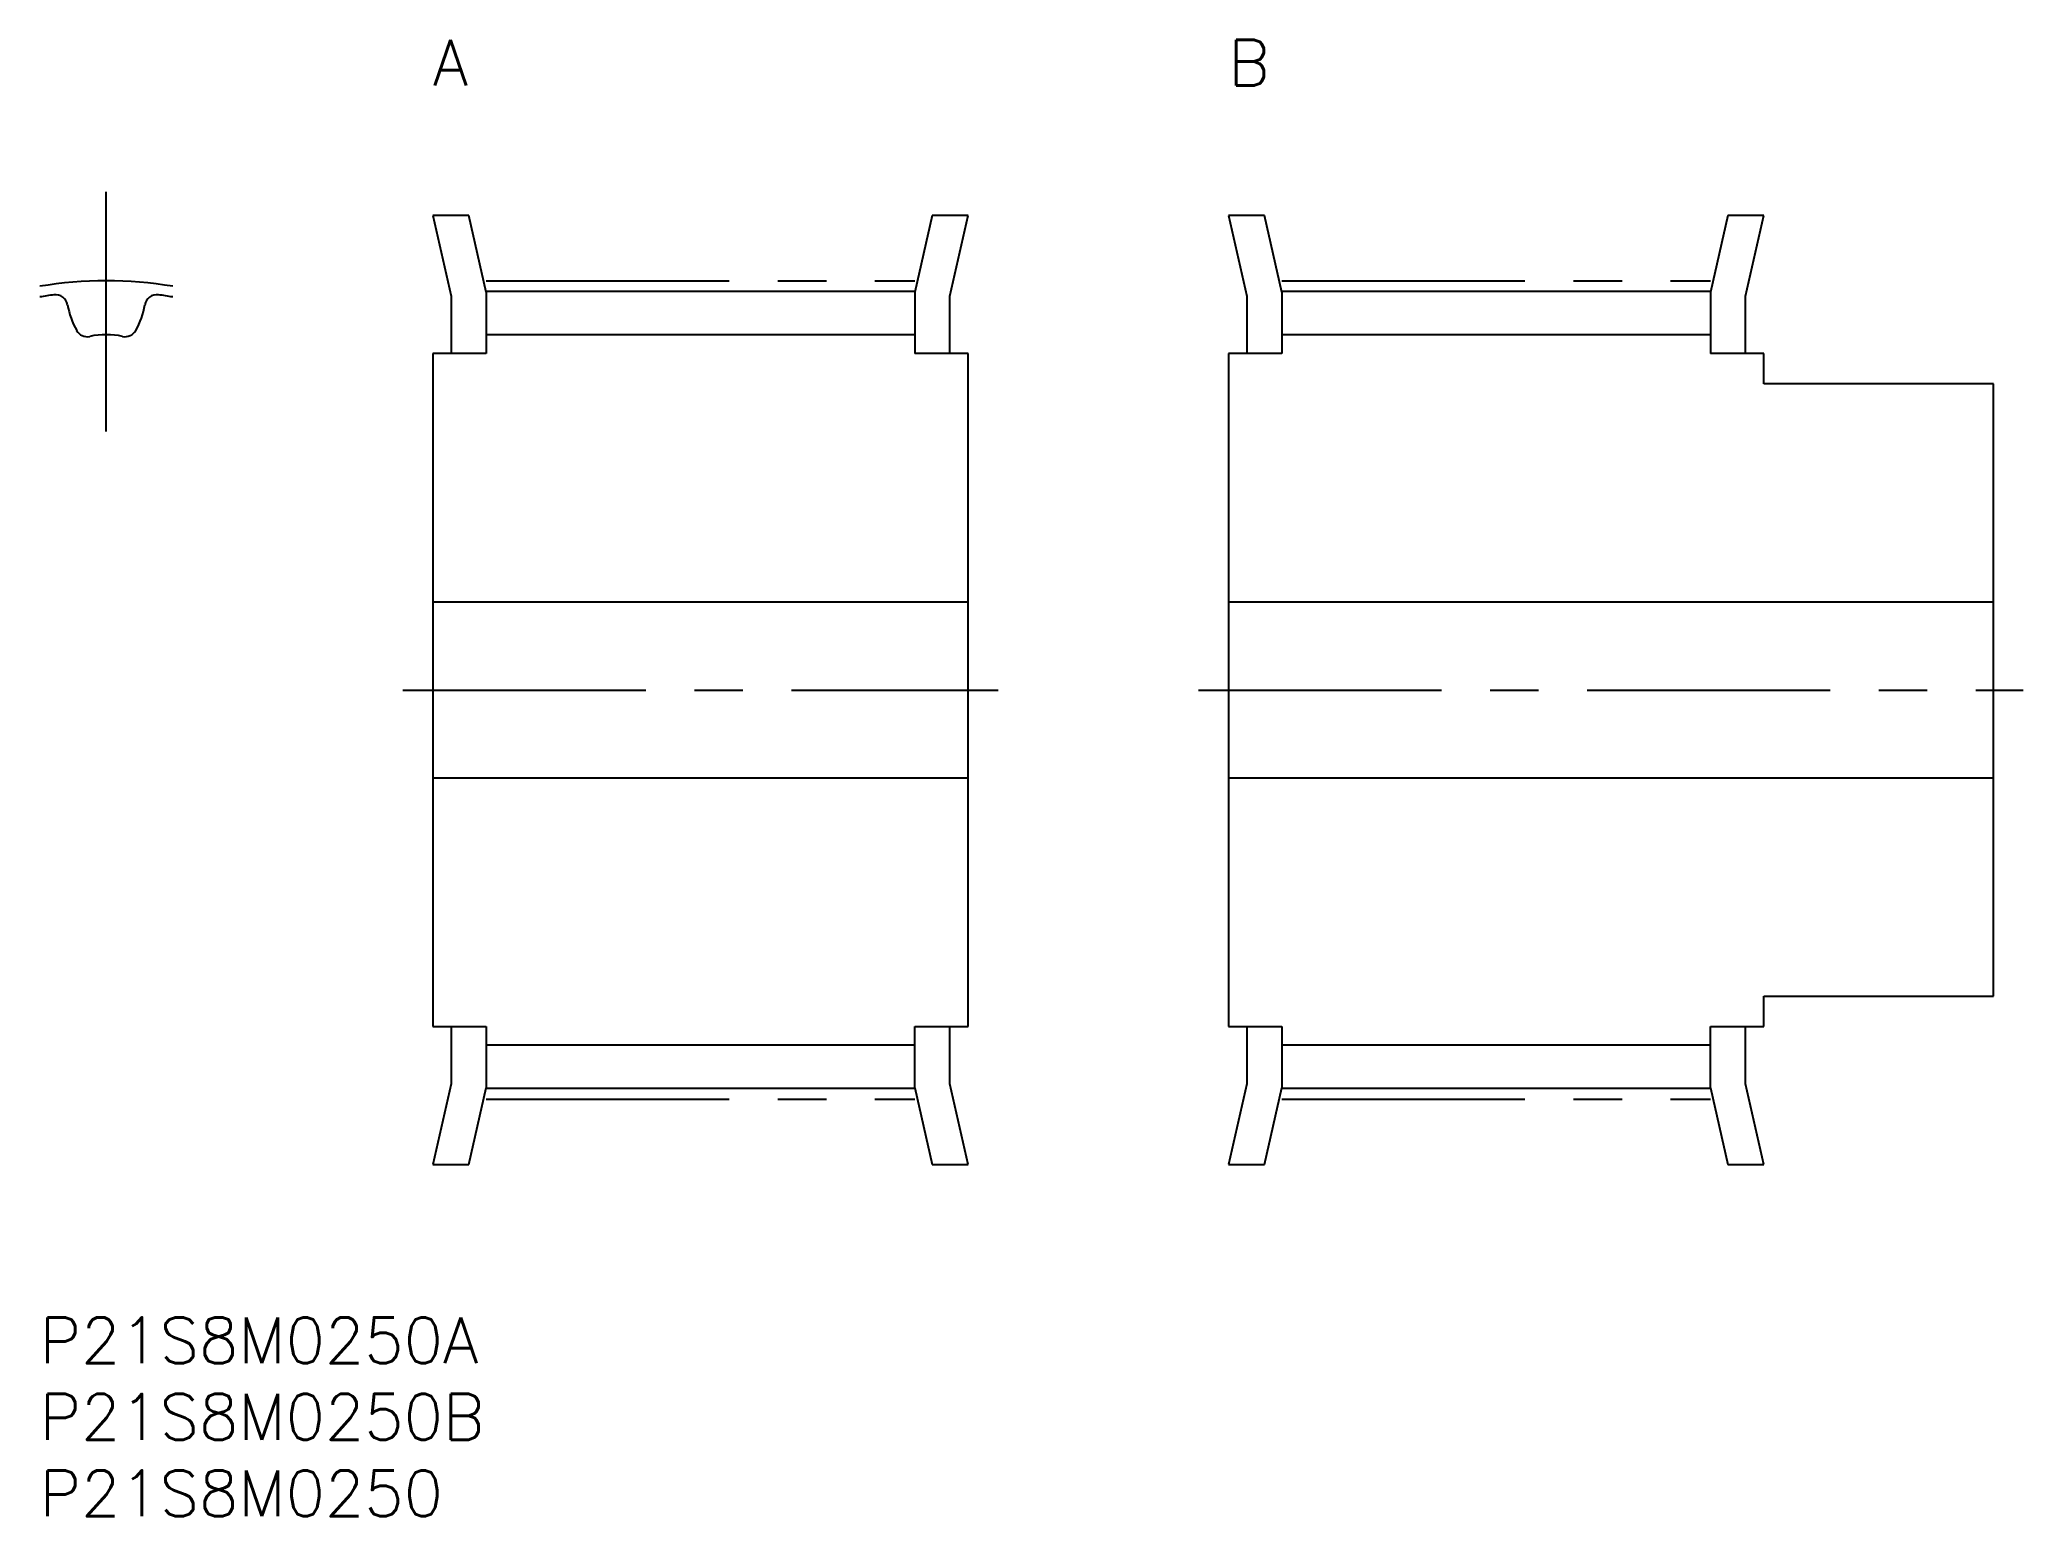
# Model space of a CAD drawing. Extents: x 0 to 130, y -13 to 83.
import ezdxf

# ---------------------------------------------------------------- set-up
doc = ezdxf.new("R2010")
doc.units = 0
doc.header["$LTSCALE"] = 0.5
doc.linetypes.add('CENTER', pattern=[50.8, 31.75, -6.35, 6.35, -6.35])
for name, color, linetype in [('MSM_CENTER', 1, 'CENTER'), ('MSM_CONTINUOUS', 7, 'CONTINUOUS'), ('MSM_PART_NUMBER', 7, 'CONTINUOUS')]:
    doc.layers.add(name, color=color, linetype=linetype)
doc.styles.get("Standard").update_dxf_attribs({"font": 'txt.shx', "height": 3, "bigfont": 'bigfont.shx'})

# ---------------------------------------------------------------- blocks, each defined once
blk = doc.blocks.new('*U31')
at = {"layer": 'MSM_PART_NUMBER'}
blk.add_text('P21S8M0250A', height=3, dxfattribs=at).set_placement((0, -3))
blk = doc.blocks.new('*U32')
at = {"layer": 'MSM_PART_NUMBER'}
blk.add_text('P21S8M0250B', height=3, dxfattribs=at).set_placement((0, -8))
blk = doc.blocks.new('*U33')
at = {"layer": 'MSM_PART_NUMBER'}
blk.add_text('P21S8M0250', height=3, dxfattribs=at).set_placement((0, -13))
blk = doc.blocks.new('*U34')
at = {"layer": 'MSM_PART_NUMBER'}
blk.add_text('A', height=3, dxfattribs=at).set_placement((25.69, 80.5))
blk = doc.blocks.new('*U35')
at = {"layer": 'MSM_PART_NUMBER'}
blk.add_text('B', height=3, dxfattribs=at).set_placement((77.69, 80.5))

msp = doc.modelspace()

# ---------------------------------------------------------------- linework, layer by layer
at = {"layer": 'MSM_CENTER'}
for p, q in [((4.35, 57.89), (4.35, 73.55)), ((29.19, 67.74), (57.19, 67.74)), ((81.19, 67.74), (109.19, 67.74)), ((23.74, 41), (62.64, 41)), ((75.74, 41), (129.64, 41)), ((29.19, 14.26), (57.19, 14.26)), ((81.19, 14.26), (109.19, 14.26))]:
    msp.add_line(p, q, dxfattribs=at)
msp.add_arc((4.35, 41), 26.74, 80.6465, 99.3535, dxfattribs=at)
at = {"layer": 'MSM_CONTINUOUS'}
for p, q in [((28.05, 72), (25.69, 72)), ((25.69, 72), (26.89, 66.74)), ((29.19, 67), (28.05, 72)), ((58.33, 72), (57.19, 67)), ((60.69, 72), (58.33, 72)), ((59.49, 66.74), (60.69, 72)), ((80.05, 72), (77.69, 72)), ((77.69, 72), (78.89, 66.74)), ((81.19, 67), (80.05, 72)), ((110.33, 72), (109.19, 67)), ((112.69, 72), (110.33, 72)), ((111.49, 66.74), (112.69, 72)), ((26.89, 66.74), (26.89, 63)), ((29.19, 67.05), (29.19, 63)), ((57.19, 67.05), (29.19, 67.05)), ((57.19, 67.05), (57.19, 63)), ((59.49, 63), (59.49, 66.74)), ((78.89, 66.74), (78.89, 63)), ((81.19, 67.05), (81.19, 63)), ((109.19, 67.05), (81.19, 67.05)), ((109.19, 67.05), (109.19, 63)), ((111.49, 63), (111.49, 66.74)), ((57.19, 64.22), (29.19, 64.22)), ((109.19, 64.22), (81.19, 64.22)), ((25.69, 63), (25.69, 19)), ((29.19, 63), (25.69, 63)), ((60.69, 63), (57.19, 63)), ((60.69, 19), (60.69, 63)), ((77.69, 63), (77.69, 19)), ((81.19, 63), (77.69, 63)), ((112.69, 63), (109.19, 63)), ((112.69, 61), (112.69, 63)), ((127.69, 61), (112.69, 61)), ((127.69, 21), (127.69, 61)), ((60.69, 46.75), (25.69, 46.75)), ((127.69, 46.75), (77.69, 46.75)), ((25.69, 35.25), (60.69, 35.25)), ((77.69, 35.25), (127.69, 35.25)), ((112.69, 19), (112.69, 21)), ((112.69, 21), (127.69, 21)), ((25.69, 19), (29.19, 19)), ((26.89, 19), (26.89, 15.26)), ((29.19, 19), (29.19, 14.95)), ((57.19, 14.95), (57.19, 19)), ((57.19, 19), (60.69, 19)), ((59.49, 15.26), (59.49, 19)), ((77.69, 19), (81.19, 19)), ((78.89, 19), (78.89, 15.26)), ((81.19, 19), (81.19, 14.95)), ((109.19, 14.95), (109.19, 19)), ((109.19, 19), (112.69, 19)), ((111.49, 15.26), (111.49, 19)), ((57.19, 17.78), (29.19, 17.78)), ((109.19, 17.78), (81.19, 17.78)), ((26.89, 15.26), (25.69, 10)), ((28.05, 10), (29.19, 15)), ((57.19, 14.95), (29.19, 14.95)), ((57.19, 15), (58.33, 10)), ((60.69, 10), (59.49, 15.26)), ((78.89, 15.26), (77.69, 10)), ((80.05, 10), (81.19, 15)), ((109.19, 14.95), (81.19, 14.95)), ((109.19, 15), (110.33, 10)), ((112.69, 10), (111.49, 15.26)), ((25.69, 10), (28.05, 10)), ((58.33, 10), (60.69, 10)), ((77.69, 10), (80.05, 10)), ((110.33, 10), (112.69, 10))]:
    msp.add_line(p, q, dxfattribs=at)
for centre, radius, start, end in [((4.35, 41), 26.05, 97.5393, 99.6035), ((1.03, 66.03), 0.8, 9.7712, 97.5393), ((6.95, 67.05), 5.2, 189.7712, 209.3753), ((1.75, 67.05), 5.2, 330.6247, 350.2288), ((7.66, 66.03), 0.8, 82.4607, 170.2288), ((4.35, 41), 26.05, 80.3965, 82.4607), ((3.11, 64.89), 0.8, 209.3753, 281.8712), ((4.35, 59.02), 5.2, 78.1288, 101.8712), ((5.58, 64.89), 0.8, 258.1288, 330.6247)]:
    msp.add_arc(centre, radius, start, end, dxfattribs=at)

# ---------------------------------------------------------------- block references
for name in ['*U34', '*U35', '*U31', '*U32', '*U33']:
    msp.add_blockref(name, (0, 0), dxfattribs=at)

doc.saveas('drawing.dxf')
